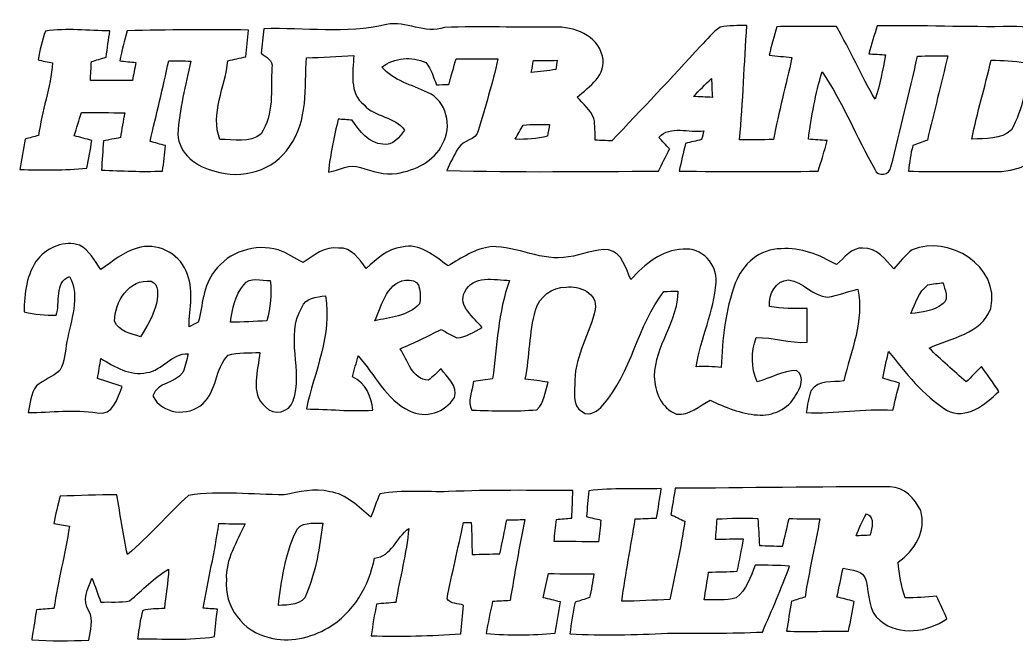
# Model space of a CAD drawing. Header units: centimetres. Extents: x -7.5 to 7.5, y -13.4 to 13.3.
# Drawn here: x -7.47 to 1.52, y 7.68 to 13.3 of the extents above; entities that cross this region are included whole.
import ezdxf

# ---------------------------------------------------------------- set-up
doc = ezdxf.new("R2010")
doc.units = ezdxf.units.CM
doc.header["$MEASUREMENT"] = 0
doc.layers.add('Camada 1', color=7, linetype='Continuous')

msp = doc.modelspace()

# ---------------------------------------------------------------- linework, layer by layer
at = {"layer": 'Camada 1', "color": 156}
for points, knots in [([(-5.26696, 13.22458), (-4.89866, 13.23657), (-4.52366, 13.17625), (-4.1596, 13.26197), (-4.1596, 13.26197), (-3.9811, 13.30395), (-3.81175, 13.16919), (-3.63502, 13.23586), (-3.63502, 13.23586), (-3.30517, 13.24786), (-2.9739, 13.23516), (-2.64337, 13.23939), (-2.64337, 13.23939), (-2.46627, 13.24468), (-2.25602, 13.16707), (-2.20909, 12.97693), (-2.20909, 12.97693), (-2.16641, 12.80936), (-2.32833, 12.7007), (-2.4384, 12.60756), (-2.4384, 12.60756), (-2.38407, 12.54653), (-2.31563, 12.49326), (-2.28564, 12.41424), (-2.28564, 12.41424), (-2.27507, 12.34969), (-2.27717, 12.28407), (-2.27471, 12.2188), (-2.27471, 12.2188), (-2.22462, 12.21705), (-2.17452, 12.21528), (-2.12407, 12.21316), (-2.12407, 12.21316), (-1.8549, 12.49715), (-1.58503, 12.78043), (-1.32221, 13.07006), (-1.32221, 13.07006), (-1.26576, 13.12862), (-1.21284, 13.19283), (-1.14547, 13.23975), (-1.14547, 13.23975), (-1.06644, 13.25386), (-0.98531, 13.25174), (-0.90487, 13.25456), (-0.90487, 13.25456), (-0.93062, 12.91096), (-0.9398, 12.56594), (-0.9726, 12.22269), (-0.9726, 12.22269), (-0.87066, 12.22233), (-0.7687, 12.22269), (-0.66674, 12.22445), (-0.66674, 12.22445), (-0.61877, 12.47316), (-0.55174, 12.71763), (-0.49917, 12.96528), (-0.49917, 12.96528), (-0.56797, 12.97199), (-0.63641, 12.97833), (-0.7045, 12.9868), (-0.7045, 12.9868), (-0.68438, 13.07253), (-0.65933, 13.1572), (-0.63641, 13.24256), (-0.63641, 13.24256), (-0.45685, 13.24645), (-0.27693, 13.24433), (-0.09735, 13.24433), (-0.09735, 13.24433), (0.02821, 13.03019), (0.12452, 12.80054), (0.25223, 12.58782), (0.25223, 12.58782), (0.29491, 12.71834), (0.32066, 12.85346), (0.34571, 12.98821), (0.34571, 12.98821), (0.30797, 12.99104), (0.23247, 12.99632), (0.19473, 12.9988), (0.19473, 12.9988), (0.21907, 13.08347), (0.24448, 13.16743), (0.27057, 13.25138), (0.27057, 13.25138), (0.67486, 13.25633), (1.07879, 13.23692), (1.48342, 13.24504), (1.48342, 13.24504), (1.73496, 13.26161), (1.99354, 13.09369), (2.04681, 12.84111), (2.04681, 12.84111), (2.13783, 12.4086), (1.76742, 11.90377), (1.30739, 11.93553), (1.30739, 11.93553), (1.0555, 11.93799), (0.80362, 11.93306), (0.55174, 11.94011), (0.55174, 11.94011), (0.56339, 12.01701), (0.56973, 12.09533), (0.59302, 12.16977), (0.59302, 12.16977), (0.63534, 12.18917), (0.6798, 12.20328), (0.7239, 12.21916), (0.7239, 12.21916), (0.78281, 12.47352), (0.84983, 12.72575), (0.90735, 12.98045), (0.90735, 12.98045), (0.81633, 12.98116), (0.72565, 12.9801), (0.635, 12.97622), (0.635, 12.97622), (0.55703, 12.64319), (0.48048, 12.30947), (0.39475, 11.97821), (0.39475, 11.97821), (0.38805, 11.90625), (0.27023, 11.8812), (0.2494, 11.95704), (0.2494, 11.95704), (0.08149, 12.24492), (-0.03668, 12.56205), (-0.22718, 12.83616), (-0.22718, 12.83616), (-0.28609, 12.63755), (-0.32315, 12.43223), (-0.35031, 12.22691), (-0.35031, 12.22691), (-0.2942, 12.22339), (-0.23812, 12.21951), (-0.18167, 12.21528), (-0.18167, 12.21528), (-0.20496, 12.12179), (-0.23283, 12.03007), (-0.26353, 11.93905), (-0.26353, 11.93905), (-0.68121, 11.93518), (-1.09889, 11.93411), (-1.51623, 11.94011), (-1.51623, 11.94011), (-1.4993, 12.02407), (-1.47884, 12.10733), (-1.45873, 12.19059), (-1.45873, 12.19059), (-1.41111, 12.20187), (-1.36277, 12.21316), (-1.31444, 12.2241), (-1.31444, 12.2241), (-1.30951, 12.24386), (-1.29928, 12.28372), (-1.29433, 12.30347), (-1.29433, 12.30347), (-1.42628, 12.28336), (-1.59878, 12.3578), (-1.69898, 12.24455), (-1.69898, 12.24455), (-1.66899, 12.20858), (-1.63583, 12.17471), (-1.60408, 12.14013), (-1.60408, 12.14013), (-1.63795, 12.07346), (-1.6704, 12.00573), (-1.70285, 11.93834), (-1.70285, 11.93834), (-2.33927, 11.9394), (-2.97673, 11.92636), (-3.6128, 11.94611), (-3.6128, 11.94611), (-3.58104, 12.01666), (-3.54894, 12.08757), (-3.50697, 12.15319), (-3.50697, 12.15319), (-3.46569, 12.22127), (-3.35173, 12.21705), (-3.33233, 12.30277), (-3.33233, 12.30277), (-3.26636, 12.51726), (-3.2025, 12.7328), (-3.15241, 12.95152), (-3.15241, 12.95152), (-3.27837, 12.95435), (-3.40465, 12.954), (-3.5306, 12.954), (-3.5306, 12.954), (-3.55177, 12.87603), (-3.57433, 12.79877), (-3.59587, 12.72117), (-3.59587, 12.72117), (-3.62374, 12.7208), (-3.67911, 12.71975), (-3.70699, 12.71905), (-3.70699, 12.71905), (-3.7345, 12.78748), (-3.75462, 12.86122), (-3.80223, 12.91907), (-3.80223, 12.91907), (-3.93171, 12.98045), (-4.08622, 12.96246), (-4.20158, 12.87921), (-4.20158, 12.87921), (-4.09434, 12.75397), (-3.92959, 12.71834), (-3.78707, 12.65025), (-3.78707, 12.65025), (-3.61631, 12.57476), (-3.56129, 12.34087), (-3.65159, 12.18494), (-3.65159, 12.18494), (-3.72779, 12.02831), (-3.90031, 11.94681), (-4.06471, 11.9193), (-4.06471, 11.9193), (-4.17724, 11.89848), (-4.28625, 11.94469), (-4.39278, 11.97292), (-4.39278, 11.97292), (-4.49155, 12.01137), (-4.58645, 11.9454), (-4.68312, 11.932), (-4.68312, 11.932), (-4.66689, 12.09322), (-4.62808, 12.25091), (-4.59527, 12.40966), (-4.59527, 12.40966), (-4.55259, 12.40613), (-4.5099, 12.40261), (-4.46722, 12.39908), (-4.46722, 12.39908), (-4.4016, 12.30065), (-4.31906, 12.19094), (-4.19064, 12.18212), (-4.19064, 12.18212), (-4.10104, 12.16659), (-4.04106, 12.24597), (-3.99625, 12.31053), (-3.99625, 12.31053), (-4.07882, 12.43471), (-4.26332, 12.42271), (-4.35997, 12.53666), (-4.35997, 12.53666), (-4.49791, 12.64425), (-4.45981, 12.83158), (-4.45416, 12.98292), (-4.45416, 12.98292), (-4.59634, 12.97552), (-4.7385, 12.96493), (-4.88102, 12.96352), (-4.88102, 12.96352), (-4.89866, 12.694), (-4.86268, 12.39379), (-5.03414, 12.16307), (-5.03414, 12.16307), (-5.17207, 11.94293), (-5.467, 11.85932), (-5.70793, 11.94011), (-5.70793, 11.94011), (-5.86916, 11.97786), (-6.03566, 12.09322), (-6.04061, 12.27454), (-6.04061, 12.27454), (-6.03144, 12.49785), (-5.9683, 12.71516), (-5.92349, 12.93318), (-5.92349, 12.93318), (-5.99015, 12.93388), (-6.05683, 12.93459), (-6.12352, 12.93494), (-6.12352, 12.93494), (-6.17714, 12.69223), (-6.23464, 12.45022), (-6.2925, 12.20823), (-6.2925, 12.20823), (-6.24628, 12.19552), (-6.20041, 12.18282), (-6.15421, 12.16977), (-6.15421, 12.16977), (-6.1602, 12.09322), (-6.16832, 12.01666), (-6.18101, 11.94082), (-6.18101, 11.94082), (-6.36447, 11.932), (-6.54755, 11.94364), (-6.73064, 11.94822), (-6.73064, 11.94822), (-6.72535, 12.03642), (-6.719, 12.12497), (-6.713, 12.21351), (-6.713, 12.21351), (-6.66184, 12.22304), (-6.6107, 12.23221), (-6.5599, 12.24244), (-6.5599, 12.24244), (-6.5479, 12.31758), (-6.5352, 12.39237), (-6.52144, 12.46681), (-6.52144, 12.46681), (-6.65198, 12.46786), (-6.78215, 12.46751), (-6.91232, 12.46751), (-6.91232, 12.46751), (-6.93349, 12.39801), (-6.95466, 12.32852), (-6.97583, 12.25867), (-6.97583, 12.25867), (-6.92326, 12.24455), (-6.87069, 12.2308), (-6.81777, 12.21705), (-6.81777, 12.21705), (-6.83119, 12.13343), (-6.84705, 12.05018), (-6.86328, 11.96692), (-6.86328, 11.96692), (-7.06366, 11.94364), (-7.26581, 11.95422), (-7.4669, 11.95317), (-7.4669, 11.95317), (-7.45313, 12.04559), (-7.43444, 12.13696), (-7.4189, 12.22903), (-7.4189, 12.22903), (-7.37904, 12.23997), (-7.33882, 12.25091), (-7.29826, 12.2615), (-7.29826, 12.2615), (-7.27075, 12.48233), (-7.1875, 12.69365), (-7.17303, 12.9159), (-7.17303, 12.9159), (-7.20548, 12.9226), (-7.27004, 12.936), (-7.3025, 12.9427), (-7.3025, 12.9427), (-7.28732, 13.0309), (-7.26863, 13.11909), (-7.23652, 13.2027), (-7.23652, 13.2027), (-7.04497, 13.23374), (-6.84883, 13.20341), (-6.65551, 13.20694), (-6.65551, 13.20694), (-6.66574, 13.12721), (-6.67807, 13.04748), (-6.68937, 12.96775), (-6.68937, 12.96775), (-6.73347, 12.95435), (-6.77757, 12.94129), (-6.8213, 12.92789), (-6.8213, 12.92789), (-6.82483, 12.87073), (-6.828, 12.81359), (-6.83119, 12.75644), (-6.83119, 12.75644), (-6.70453, 12.75644), (-6.57789, 12.75644), (-6.45125, 12.75785), (-6.45125, 12.75785), (-6.44102, 12.81217), (-6.43078, 12.86651), (-6.42055, 12.92083), (-6.42055, 12.92083), (-6.46923, 12.92506), (-6.51791, 12.9293), (-6.56624, 12.93388), (-6.56624, 12.93388), (-6.5479, 13.02596), (-6.52392, 13.11663), (-6.49781, 13.20658), (-6.49781, 13.20658), (-6.13339, 13.21364), (-5.76862, 13.21999), (-5.40419, 13.21223), (-5.40419, 13.21223), (-5.41126, 13.1318), (-5.41901, 13.05136), (-5.42642, 12.97092), (-5.42642, 12.97092), (-5.48075, 12.95929), (-5.53507, 12.94765), (-5.5894, 12.93636), (-5.5894, 12.93636), (-5.6141, 12.70035), (-5.75132, 12.45904), (-5.66173, 12.2241), (-5.66173, 12.2241), (-5.53931, 12.23151), (-5.38938, 12.18388), (-5.29061, 12.27772), (-5.29061, 12.27772), (-5.17243, 12.45093), (-5.201, 12.67389), (-5.19324, 12.8725), (-5.19324, 12.8725), (-5.17701, 12.94059), (-5.24862, 12.96599), (-5.28884, 13.00373), (-5.28884, 13.00373), (-5.28179, 13.07747), (-5.27437, 13.15084), (-5.26696, 13.22458)], [0, 0, 0, 0, 0.0098039, 0.0098039, 0.0098039, 0.0098039, 0.0196078, 0.0196078, 0.0196078, 0.0196078, 0.0294118, 0.0294118, 0.0294118, 0.0294118, 0.0392157, 0.0392157, 0.0392157, 0.0392157, 0.0490196, 0.0490196, 0.0490196, 0.0490196, 0.0588235, 0.0588235, 0.0588235, 0.0588235, 0.0686275, 0.0686275, 0.0686275, 0.0686275, 0.0784314, 0.0784314, 0.0784314, 0.0784314, 0.0882353, 0.0882353, 0.0882353, 0.0882353, 0.0980392, 0.0980392, 0.0980392, 0.0980392, 0.1078431, 0.1078431, 0.1078431, 0.1078431, 0.1176471, 0.1176471, 0.1176471, 0.1176471, 0.127451, 0.127451, 0.127451, 0.127451, 0.1372549, 0.1372549, 0.1372549, 0.1372549, 0.1470588, 0.1470588, 0.1470588, 0.1470588, 0.1568627, 0.1568627, 0.1568627, 0.1568627, 0.1666667, 0.1666667, 0.1666667, 0.1666667, 0.1764706, 0.1764706, 0.1764706, 0.1764706, 0.1862745, 0.1862745, 0.1862745, 0.1862745, 0.1960784, 0.1960784, 0.1960784, 0.1960784, 0.2058824, 0.2058824, 0.2058824, 0.2058824, 0.2156863, 0.2156863, 0.2156863, 0.2156863, 0.2254902, 0.2254902, 0.2254902, 0.2254902, 0.2352941, 0.2352941, 0.2352941, 0.2352941, 0.245098, 0.245098, 0.245098, 0.245098, 0.254902, 0.254902, 0.254902, 0.254902, 0.2647059, 0.2647059, 0.2647059, 0.2647059, 0.2745098, 0.2745098, 0.2745098, 0.2745098, 0.2843137, 0.2843137, 0.2843137, 0.2843137, 0.2941176, 0.2941176, 0.2941176, 0.2941176, 0.3039216, 0.3039216, 0.3039216, 0.3039216, 0.3137255, 0.3137255, 0.3137255, 0.3137255, 0.3235294, 0.3235294, 0.3235294, 0.3235294, 0.3333333, 0.3333333, 0.3333333, 0.3333333, 0.3431373, 0.3431373, 0.3431373, 0.3431373, 0.3529412, 0.3529412, 0.3529412, 0.3529412, 0.3627451, 0.3627451, 0.3627451, 0.3627451, 0.372549, 0.372549, 0.372549, 0.372549, 0.3823529, 0.3823529, 0.3823529, 0.3823529, 0.3921569, 0.3921569, 0.3921569, 0.3921569, 0.4019608, 0.4019608, 0.4019608, 0.4019608, 0.4117647, 0.4117647, 0.4117647, 0.4117647, 0.4215686, 0.4215686, 0.4215686, 0.4215686, 0.4313725, 0.4313725, 0.4313725, 0.4313725, 0.4411765, 0.4411765, 0.4411765, 0.4411765, 0.4509804, 0.4509804, 0.4509804, 0.4509804, 0.4607843, 0.4607843, 0.4607843, 0.4607843, 0.4705882, 0.4705882, 0.4705882, 0.4705882, 0.4803922, 0.4803922, 0.4803922, 0.4803922, 0.4901961, 0.4901961, 0.4901961, 0.4901961, 0.5, 0.5, 0.5, 0.5, 0.5098039, 0.5098039, 0.5098039, 0.5098039, 0.5196078, 0.5196078, 0.5196078, 0.5196078, 0.5294118, 0.5294118, 0.5294118, 0.5294118, 0.5392157, 0.5392157, 0.5392157, 0.5392157, 0.5490196, 0.5490196, 0.5490196, 0.5490196, 0.5588235, 0.5588235, 0.5588235, 0.5588235, 0.5686275, 0.5686275, 0.5686275, 0.5686275, 0.5784314, 0.5784314, 0.5784314, 0.5784314, 0.5882353, 0.5882353, 0.5882353, 0.5882353, 0.5980392, 0.5980392, 0.5980392, 0.5980392, 0.6078431, 0.6078431, 0.6078431, 0.6078431, 0.6176471, 0.6176471, 0.6176471, 0.6176471, 0.627451, 0.627451, 0.627451, 0.627451, 0.6372549, 0.6372549, 0.6372549, 0.6372549, 0.6470588, 0.6470588, 0.6470588, 0.6470588, 0.6568627, 0.6568627, 0.6568627, 0.6568627, 0.6666667, 0.6666667, 0.6666667, 0.6666667, 0.6764706, 0.6764706, 0.6764706, 0.6764706, 0.6862745, 0.6862745, 0.6862745, 0.6862745, 0.6960784, 0.6960784, 0.6960784, 0.6960784, 0.7058824, 0.7058824, 0.7058824, 0.7058824, 0.7156863, 0.7156863, 0.7156863, 0.7156863, 0.7254902, 0.7254902, 0.7254902, 0.7254902, 0.7352941, 0.7352941, 0.7352941, 0.7352941, 0.745098, 0.745098, 0.745098, 0.745098, 0.754902, 0.754902, 0.754902, 0.754902, 0.7647059, 0.7647059, 0.7647059, 0.7647059, 0.7745098, 0.7745098, 0.7745098, 0.7745098, 0.7843137, 0.7843137, 0.7843137, 0.7843137, 0.7941176, 0.7941176, 0.7941176, 0.7941176, 0.8039216, 0.8039216, 0.8039216, 0.8039216, 0.8137255, 0.8137255, 0.8137255, 0.8137255, 0.8235294, 0.8235294, 0.8235294, 0.8235294, 0.8333333, 0.8333333, 0.8333333, 0.8333333, 0.8431373, 0.8431373, 0.8431373, 0.8431373, 0.8529412, 0.8529412, 0.8529412, 0.8529412, 0.8627451, 0.8627451, 0.8627451, 0.8627451, 0.872549, 0.872549, 0.872549, 0.872549, 0.8823529, 0.8823529, 0.8823529, 0.8823529, 0.8921569, 0.8921569, 0.8921569, 0.8921569, 0.9019608, 0.9019608, 0.9019608, 0.9019608, 0.9117647, 0.9117647, 0.9117647, 0.9117647, 0.9215686, 0.9215686, 0.9215686, 0.9215686, 0.9313725, 0.9313725, 0.9313725, 0.9313725, 0.9411765, 0.9411765, 0.9411765, 0.9411765, 0.9509804, 0.9509804, 0.9509804, 0.9509804, 0.9607843, 0.9607843, 0.9607843, 0.9607843, 0.9705882, 0.9705882, 0.9705882, 0.9705882, 0.9803922, 0.9803922, 0.9803922, 0.9803922, 1, 1, 1, 1]), ([(-2.83174, 12.93741), (-2.83174, 12.93741), (-2.83174, 12.93741), (-2.83174, 12.93741), (-2.83174, 12.93741), (-2.83669, 12.91096), (-2.84692, 12.85733), (-2.85184, 12.83088), (-2.85184, 12.83088), (-2.77777, 12.83757), (-2.70333, 12.84604), (-2.62924, 12.85592), (-2.62924, 12.85592), (-2.62607, 12.87674), (-2.62008, 12.91872), (-2.61691, 12.93953), (-2.61691, 12.93953), (-2.68887, 12.93918), (-2.76014, 12.93847), (-2.83174, 12.93741)], [0, 0, 0, 0, 0.1666667, 0.1666667, 0.1666667, 0.1666667, 0.3333333, 0.3333333, 0.3333333, 0.3333333, 0.5, 0.5, 0.5, 0.5, 0.6666667, 0.6666667, 0.6666667, 0.6666667, 1, 1, 1, 1]), ([(1.29786, 12.94095), (1.29786, 12.94095), (1.29786, 12.94095), (1.29786, 12.94095), (1.29786, 12.94095), (1.24495, 12.70212), (1.17086, 12.46893), (1.12606, 12.22833), (1.12606, 12.22833), (1.246, 12.23644), (1.38747, 12.22304), (1.48166, 12.31229), (1.48166, 12.31229), (1.58221, 12.49467), (1.63089, 12.70881), (1.60972, 12.91695), (1.60972, 12.91695), (1.50636, 12.93354), (1.40194, 12.94024), (1.29786, 12.94095)], [0, 0, 0, 0, 0.1666667, 0.1666667, 0.1666667, 0.1666667, 0.3333333, 0.3333333, 0.3333333, 0.3333333, 0.5, 0.5, 0.5, 0.5, 0.6666667, 0.6666667, 0.6666667, 0.6666667, 1, 1, 1, 1]), ([(-1.38747, 12.61356), (-1.38747, 12.61356), (-1.38747, 12.61356), (-1.38747, 12.61356), (-1.38747, 12.61356), (-1.33103, 12.61004), (-1.27423, 12.60722), (-1.21742, 12.60475), (-1.21742, 12.60475), (-1.22025, 12.66189), (-1.22273, 12.71869), (-1.22555, 12.77549), (-1.22555, 12.77549), (-1.28023, 12.72222), (-1.33456, 12.66859), (-1.38747, 12.61356)], [0, 0, 0, 0, 0.2, 0.2, 0.2, 0.2, 0.4, 0.4, 0.4, 0.4, 0.6, 0.6, 0.6, 0.6, 1, 1, 1, 1]), ([(-2.99649, 12.22728), (-2.99649, 12.22728), (-2.99649, 12.22728), (-2.99649, 12.22728), (-2.99649, 12.22728), (-2.89877, 12.2248), (-2.80034, 12.23009), (-2.7051, 12.25444), (-2.7051, 12.25444), (-2.7005, 12.2809), (-2.69098, 12.33382), (-2.68639, 12.35991), (-2.68639, 12.35991), (-2.76577, 12.35991), (-2.84514, 12.36309), (-2.92417, 12.35604), (-2.92417, 12.35604), (-2.95063, 12.31441), (-2.97461, 12.27137), (-2.99649, 12.22728)], [0, 0, 0, 0, 0.1666667, 0.1666667, 0.1666667, 0.1666667, 0.3333333, 0.3333333, 0.3333333, 0.3333333, 0.5, 0.5, 0.5, 0.5, 0.6666667, 0.6666667, 0.6666667, 0.6666667, 1, 1, 1, 1]), ([(-7.30355, 11.14918), (-7.21535, 11.2529), (-7.06437, 11.31605), (-6.93032, 11.2723), (-6.93032, 11.2723), (-6.84176, 11.22503), (-6.79202, 11.13296), (-6.73629, 11.05393), (-6.73629, 11.05393), (-6.62939, 11.12167), (-6.53274, 11.21233), (-6.4082, 11.24585), (-6.4082, 11.24585), (-6.23746, 11.30053), (-6.03391, 11.20493), (-5.96759, 11.03806), (-5.96759, 11.03806), (-5.88997, 10.88072), (-5.93831, 10.70186), (-5.94077, 10.53535), (-5.94077, 10.53535), (-5.91996, 10.54558), (-5.87798, 10.56604), (-5.85681, 10.57663), (-5.85681, 10.57663), (-5.8173, 10.73185), (-5.81518, 10.90647), (-5.71005, 11.03736), (-5.71005, 11.03736), (-5.58305, 11.21375), (-5.34175, 11.28994), (-5.13503, 11.22962), (-5.13503, 11.22962), (-5.05636, 11.19963), (-4.98544, 11.15412), (-4.91172, 11.11426), (-4.91172, 11.11426), (-4.81576, 11.17847), (-4.71487, 11.26384), (-4.59034, 11.2462), (-4.59034, 11.2462), (-4.4718, 11.25325), (-4.40407, 11.14565), (-4.34269, 11.0624), (-4.34269, 11.0624), (-4.24814, 11.1453), (-4.15183, 11.2409), (-4.0199, 11.25502), (-4.0199, 11.25502), (-3.85726, 11.29488), (-3.72426, 11.17211), (-3.60257, 11.08498), (-3.60257, 11.08498), (-3.48014, 11.15765), (-3.35633, 11.24161), (-3.21132, 11.25889), (-3.21132, 11.25889), (-2.97497, 11.26243), (-2.75449, 11.12202), (-2.516, 11.16682), (-2.516, 11.16682), (-2.3943, 11.18093), (-2.27787, 11.2402), (-2.1537, 11.23102), (-2.1537, 11.23102), (-2.02917, 11.2014), (-1.99955, 11.0624), (-1.95333, 10.96221), (-1.95333, 10.96221), (-1.82703, 11.09662), (-1.67569, 11.23068), (-1.48025, 11.23561), (-1.48025, 11.23561), (-1.31621, 11.25466), (-1.16733, 11.09909), (-1.18356, 10.93716), (-1.18356, 10.93716), (-1.20227, 10.67505), (-1.32079, 10.4334), (-1.36418, 10.17551), (-1.36418, 10.17551), (-1.28834, 10.17869), (-1.21214, 10.17799), (-1.13629, 10.16846), (-1.13629, 10.16846), (-1.12994, 10.42564), (-1.09996, 10.68563), (-1.0107, 10.92835), (-1.0107, 10.92835), (-0.94826, 11.09944), (-0.78563, 11.24161), (-0.59725, 11.2402), (-0.59725, 11.2402), (-0.41875, 11.25502), (-0.25082, 11.18234), (-0.09806, 11.09802), (-0.09806, 11.09802), (-0.02399, 11.15341), (0.03703, 11.25431), (0.14145, 11.24514), (0.14145, 11.24514), (0.26704, 11.2529), (0.345, 11.14036), (0.4198, 11.05817), (0.4198, 11.05817), (0.47271, 11.11778), (0.52175, 11.18234), (0.58702, 11.22962), (0.58702, 11.22962), (0.91334, 11.36826), (1.38465, 11.08251), (1.29504, 10.70151), (1.29504, 10.70151), (1.21214, 10.46938), (0.93415, 10.43727), (0.73907, 10.34344), (0.73907, 10.34344), (0.84596, 10.23654), (0.96026, 10.13777), (1.07385, 10.03829), (1.07385, 10.03829), (1.11972, 10.0845), (1.16487, 10.13142), (1.21072, 10.17763), (1.21072, 10.17763), (1.26541, 10.10461), (1.31797, 10.02947), (1.36806, 9.95257), (1.36806, 9.95257), (1.24707, 9.83544), (1.07385, 9.6908), (0.89712, 9.78358), (0.89712, 9.78358), (0.68509, 9.91693), (0.5274, 10.11907), (0.37324, 10.31275), (0.37324, 10.31275), (0.35348, 10.23267), (0.33725, 10.15188), (0.32173, 10.07074), (0.32173, 10.07074), (0.37182, 10.05628), (0.42192, 10.04216), (0.47271, 10.0277), (0.47271, 10.0277), (0.45084, 9.94656), (0.4318, 9.86472), (0.41168, 9.78288), (0.41168, 9.78288), (0.15027, 9.80193), (-0.109, 9.74725), (-0.37007, 9.76241), (-0.37007, 9.76241), (-0.35736, 9.82873), (-0.35102, 9.89753), (-0.32456, 9.95997), (-0.32456, 9.95997), (-0.26246, 10.06122), (-0.13124, 10.03229), (-0.03174, 10.04746), (-0.03174, 10.04746), (0.03527, 10.31769), (0.15487, 10.59144), (0.0956, 10.87543), (0.0956, 10.87543), (0.00316, 10.85638), (-0.08361, 10.8158), (-0.17709, 10.80381), (-0.17709, 10.80381), (-0.30973, 10.81405), (-0.3997, 10.93998), (-0.52882, 10.96044), (-0.52882, 10.96044), (-0.64769, 10.94986), (-0.71296, 10.83027), (-0.70026, 10.7195), (-0.70026, 10.7195), (-0.58878, 10.70045), (-0.47519, 10.69763), (-0.3623, 10.70045), (-0.3623, 10.70045), (-0.36194, 10.59885), (-0.36089, 10.49725), (-0.3623, 10.39565), (-0.3623, 10.39565), (-0.51788, 10.38789), (-0.6671, 10.44116), (-0.82232, 10.43869), (-0.82232, 10.43869), (-0.86888, 10.30781), (-0.86747, 10.1674), (-0.81421, 10.039), (-0.81421, 10.039), (-0.69427, 10.07004), (-0.58313, 10.13882), (-0.45685, 10.142), (-0.45685, 10.142), (-0.3757, 10.08097), (-0.42262, 9.98396), (-0.46567, 9.91622), (-0.46567, 9.91622), (-0.52987, 9.79311), (-0.67556, 9.72784), (-0.81068, 9.74019), (-0.81068, 9.74019), (-0.96166, 9.75006), (-1.10277, 9.81039), (-1.23825, 9.8739), (-1.23825, 9.8739), (-1.33349, 9.82274), (-1.42487, 9.73172), (-1.54094, 9.74795), (-1.54094, 9.74795), (-1.67815, 9.79734), (-1.73813, 9.95432), (-1.74166, 10.08979), (-1.74166, 10.08979), (-1.73918, 10.36355), (-1.5261, 10.58298), (-1.53034, 10.85814), (-1.53034, 10.85814), (-1.56138, 10.85708), (-1.62312, 10.85532), (-1.65417, 10.85426), (-1.65417, 10.85426), (-1.89864, 10.54487), (-1.94168, 10.12331), (-2.20698, 9.82733), (-2.20698, 9.82733), (-2.25071, 9.77793), (-2.32375, 9.72114), (-2.38901, 9.767), (-2.38901, 9.767), (-2.49025, 9.82591), (-2.45568, 9.9575), (-2.45886, 10.05381), (-2.45886, 10.05381), (-2.45497, 10.28135), (-2.32021, 10.47537), (-2.27436, 10.69199), (-2.27436, 10.69199), (-2.2493, 10.83627), (-2.41757, 10.91106), (-2.53787, 10.89307), (-2.53787, 10.89307), (-2.66312, 10.89413), (-2.77988, 10.80523), (-2.81374, 10.68563), (-2.81374, 10.68563), (-2.8709, 10.48278), (-2.86385, 10.269), (-2.90617, 10.06333), (-2.90617, 10.06333), (-2.83739, 10.05451), (-2.76825, 10.0457), (-2.69909, 10.03652), (-2.69909, 10.03652), (-2.72732, 9.95257), (-2.7319, 9.85026), (-2.80105, 9.78746), (-2.80105, 9.78746), (-2.99544, 9.77053), (-3.19193, 9.77829), (-3.38666, 9.78429), (-3.38666, 9.78429), (-3.4357, 9.85801), (-3.37819, 9.95821), (-3.37431, 10.04111), (-3.37431, 10.04111), (-3.31681, 10.04922), (-3.25931, 10.05733), (-3.20145, 10.0651), (-3.20145, 10.0651), (-3.15948, 10.36249), (-3.15382, 10.66834), (-3.04729, 10.95339), (-3.04729, 10.95339), (-3.18347, 10.96115), (-3.37819, 11.00313), (-3.45263, 10.85144), (-3.45263, 10.85144), (-3.5172, 10.72056), (-3.36656, 10.61966), (-3.29494, 10.52935), (-3.29494, 10.52935), (-3.36797, 10.49443), (-3.43853, 10.43904), (-3.52212, 10.43727), (-3.52212, 10.43727), (-3.57292, 10.45632), (-3.61809, 10.48631), (-3.66535, 10.51242), (-3.66535, 10.51242), (-3.786, 10.44927), (-3.90913, 10.39036), (-4.03506, 10.3378), (-4.03506, 10.3378), (-3.96804, 10.23408), (-3.92747, 10.0598), (-3.78071, 10.05416), (-3.78071, 10.05416), (-3.73944, 10.0845), (-3.70382, 10.12189), (-3.66572, 10.15682), (-3.66572, 10.15682), (-3.61209, 10.07956), (-3.50943, 10.0023), (-3.54471, 9.89682), (-3.54471, 9.89682), (-3.62725, 9.76488), (-3.80894, 9.70386), (-3.95005, 9.77723), (-3.95005, 9.77723), (-4.16207, 9.87954), (-4.26366, 10.10425), (-4.41359, 10.27288), (-4.41359, 10.27288), (-4.43159, 10.21079), (-4.44853, 10.148), (-4.46439, 10.0852), (-4.46439, 10.0852), (-4.34552, 10.027), (-4.29401, 9.91058), (-4.28308, 9.78393), (-4.28308, 9.78393), (-4.48239, 9.76947), (-4.68171, 9.79346), (-4.88138, 9.79416), (-4.88138, 9.79416), (-4.81083, 10.13142), (-4.64609, 10.46198), (-4.71028, 10.81511), (-4.71028, 10.81511), (-4.79, 10.80558), (-4.8895, 10.79887), (-4.92159, 10.71068), (-4.92159, 10.71068), (-5.07894, 10.44963), (-4.90326, 10.13918), (-5.00133, 9.86648), (-5.00133, 9.86648), (-5.03273, 9.76312), (-5.17735, 9.72961), (-5.24898, 9.81286), (-5.24898, 9.81286), (-5.39855, 9.93633), (-5.31176, 10.14236), (-5.30294, 10.30358), (-5.30294, 10.30358), (-5.39784, 10.2997), (-5.49556, 10.30639), (-5.58765, 10.27852), (-5.58765, 10.27852), (-5.709, 10.15894), (-5.68713, 9.95574), (-5.8173, 9.84179), (-5.8173, 9.84179), (-5.94924, 9.72255), (-6.18596, 9.74478), (-6.26709, 9.9127), (-6.26709, 9.9127), (-6.22757, 10.03935), (-6.06319, 10.02136), (-5.99792, 10.12401), (-5.99792, 10.12401), (-5.97076, 10.17658), (-5.9637, 10.23654), (-5.94854, 10.29299), (-5.94854, 10.29299), (-6.09917, 10.29793), (-6.17889, 10.142), (-6.32107, 10.12224), (-6.32107, 10.12224), (-6.47312, 10.08909), (-6.61212, 10.17481), (-6.73629, 10.2496), (-6.73629, 10.2496), (-6.74616, 10.18962), (-6.7564, 10.1293), (-6.76627, 10.06897), (-6.76627, 10.06897), (-6.69183, 10.04605), (-6.61775, 10.02205), (-6.54402, 9.99596), (-6.54402, 9.99596), (-6.58566, 9.89612), (-6.62586, 9.72784), (-6.76909, 9.75924), (-6.76909, 9.75924), (-6.97652, 9.79346), (-7.18397, 9.76171), (-7.3921, 9.76241), (-7.3921, 9.76241), (-7.37234, 9.84285), (-7.36988, 9.93316), (-7.31872, 10.0016), (-7.31872, 10.0016), (-7.25382, 10.05593), (-7.17161, 10.0852), (-7.10776, 10.14095), (-7.10776, 10.14095), (-7.05626, 10.21715), (-7.06261, 10.31521), (-7.04215, 10.40165), (-7.04215, 10.40165), (-7.01216, 10.59497), (-6.91656, 10.80205), (-7.01957, 10.99008), (-7.01957, 10.99008), (-7.15715, 10.93681), (-7.10106, 10.75302), (-7.13951, 10.63941), (-7.13951, 10.63941), (-7.23688, 10.63766), (-7.3339, 10.64648), (-7.42843, 10.67082), (-7.42843, 10.67082), (-7.42772, 10.83627), (-7.40833, 11.01372), (-7.30355, 11.14918)], [0, 0, 0, 0, 0.009434, 0.009434, 0.009434, 0.009434, 0.0188679, 0.0188679, 0.0188679, 0.0188679, 0.0283019, 0.0283019, 0.0283019, 0.0283019, 0.0377358, 0.0377358, 0.0377358, 0.0377358, 0.0471698, 0.0471698, 0.0471698, 0.0471698, 0.0566038, 0.0566038, 0.0566038, 0.0566038, 0.0660377, 0.0660377, 0.0660377, 0.0660377, 0.0754717, 0.0754717, 0.0754717, 0.0754717, 0.0849057, 0.0849057, 0.0849057, 0.0849057, 0.0943396, 0.0943396, 0.0943396, 0.0943396, 0.1037736, 0.1037736, 0.1037736, 0.1037736, 0.1132075, 0.1132075, 0.1132075, 0.1132075, 0.1226415, 0.1226415, 0.1226415, 0.1226415, 0.1320755, 0.1320755, 0.1320755, 0.1320755, 0.1415094, 0.1415094, 0.1415094, 0.1415094, 0.1509434, 0.1509434, 0.1509434, 0.1509434, 0.1603774, 0.1603774, 0.1603774, 0.1603774, 0.1698113, 0.1698113, 0.1698113, 0.1698113, 0.1792453, 0.1792453, 0.1792453, 0.1792453, 0.1886792, 0.1886792, 0.1886792, 0.1886792, 0.1981132, 0.1981132, 0.1981132, 0.1981132, 0.2075472, 0.2075472, 0.2075472, 0.2075472, 0.2169811, 0.2169811, 0.2169811, 0.2169811, 0.2264151, 0.2264151, 0.2264151, 0.2264151, 0.2358491, 0.2358491, 0.2358491, 0.2358491, 0.245283, 0.245283, 0.245283, 0.245283, 0.254717, 0.254717, 0.254717, 0.254717, 0.2641509, 0.2641509, 0.2641509, 0.2641509, 0.2735849, 0.2735849, 0.2735849, 0.2735849, 0.2830189, 0.2830189, 0.2830189, 0.2830189, 0.2924528, 0.2924528, 0.2924528, 0.2924528, 0.3018868, 0.3018868, 0.3018868, 0.3018868, 0.3113208, 0.3113208, 0.3113208, 0.3113208, 0.3207547, 0.3207547, 0.3207547, 0.3207547, 0.3301887, 0.3301887, 0.3301887, 0.3301887, 0.3396226, 0.3396226, 0.3396226, 0.3396226, 0.3490566, 0.3490566, 0.3490566, 0.3490566, 0.3584906, 0.3584906, 0.3584906, 0.3584906, 0.3679245, 0.3679245, 0.3679245, 0.3679245, 0.3773585, 0.3773585, 0.3773585, 0.3773585, 0.3867925, 0.3867925, 0.3867925, 0.3867925, 0.3962264, 0.3962264, 0.3962264, 0.3962264, 0.4056604, 0.4056604, 0.4056604, 0.4056604, 0.4150943, 0.4150943, 0.4150943, 0.4150943, 0.4245283, 0.4245283, 0.4245283, 0.4245283, 0.4339623, 0.4339623, 0.4339623, 0.4339623, 0.4433962, 0.4433962, 0.4433962, 0.4433962, 0.4528302, 0.4528302, 0.4528302, 0.4528302, 0.4622642, 0.4622642, 0.4622642, 0.4622642, 0.4716981, 0.4716981, 0.4716981, 0.4716981, 0.4811321, 0.4811321, 0.4811321, 0.4811321, 0.490566, 0.490566, 0.490566, 0.490566, 0.5, 0.5, 0.5, 0.5, 0.509434, 0.509434, 0.509434, 0.509434, 0.5188679, 0.5188679, 0.5188679, 0.5188679, 0.5283019, 0.5283019, 0.5283019, 0.5283019, 0.5377358, 0.5377358, 0.5377358, 0.5377358, 0.5471698, 0.5471698, 0.5471698, 0.5471698, 0.5566038, 0.5566038, 0.5566038, 0.5566038, 0.5660377, 0.5660377, 0.5660377, 0.5660377, 0.5754717, 0.5754717, 0.5754717, 0.5754717, 0.5849057, 0.5849057, 0.5849057, 0.5849057, 0.5943396, 0.5943396, 0.5943396, 0.5943396, 0.6037736, 0.6037736, 0.6037736, 0.6037736, 0.6132075, 0.6132075, 0.6132075, 0.6132075, 0.6226415, 0.6226415, 0.6226415, 0.6226415, 0.6320755, 0.6320755, 0.6320755, 0.6320755, 0.6415094, 0.6415094, 0.6415094, 0.6415094, 0.6509434, 0.6509434, 0.6509434, 0.6509434, 0.6603774, 0.6603774, 0.6603774, 0.6603774, 0.6698113, 0.6698113, 0.6698113, 0.6698113, 0.6792453, 0.6792453, 0.6792453, 0.6792453, 0.6886792, 0.6886792, 0.6886792, 0.6886792, 0.6981132, 0.6981132, 0.6981132, 0.6981132, 0.7075472, 0.7075472, 0.7075472, 0.7075472, 0.7169811, 0.7169811, 0.7169811, 0.7169811, 0.7264151, 0.7264151, 0.7264151, 0.7264151, 0.7358491, 0.7358491, 0.7358491, 0.7358491, 0.745283, 0.745283, 0.745283, 0.745283, 0.754717, 0.754717, 0.754717, 0.754717, 0.7641509, 0.7641509, 0.7641509, 0.7641509, 0.7735849, 0.7735849, 0.7735849, 0.7735849, 0.7830189, 0.7830189, 0.7830189, 0.7830189, 0.7924528, 0.7924528, 0.7924528, 0.7924528, 0.8018868, 0.8018868, 0.8018868, 0.8018868, 0.8113208, 0.8113208, 0.8113208, 0.8113208, 0.8207547, 0.8207547, 0.8207547, 0.8207547, 0.8301887, 0.8301887, 0.8301887, 0.8301887, 0.8396226, 0.8396226, 0.8396226, 0.8396226, 0.8490566, 0.8490566, 0.8490566, 0.8490566, 0.8584906, 0.8584906, 0.8584906, 0.8584906, 0.8679245, 0.8679245, 0.8679245, 0.8679245, 0.8773585, 0.8773585, 0.8773585, 0.8773585, 0.8867925, 0.8867925, 0.8867925, 0.8867925, 0.8962264, 0.8962264, 0.8962264, 0.8962264, 0.9056604, 0.9056604, 0.9056604, 0.9056604, 0.9150943, 0.9150943, 0.9150943, 0.9150943, 0.9245283, 0.9245283, 0.9245283, 0.9245283, 0.9339623, 0.9339623, 0.9339623, 0.9339623, 0.9433962, 0.9433962, 0.9433962, 0.9433962, 0.9528302, 0.9528302, 0.9528302, 0.9528302, 0.9622642, 0.9622642, 0.9622642, 0.9622642, 0.9716981, 0.9716981, 0.9716981, 0.9716981, 0.9811321, 0.9811321, 0.9811321, 0.9811321, 1, 1, 1, 1]), ([(-6.61212, 10.58545), (-6.61212, 10.58545), (-6.61212, 10.58545), (-6.61212, 10.58545), (-6.61212, 10.58545), (-6.57436, 10.4909), (-6.46394, 10.47502), (-6.37928, 10.44645), (-6.37928, 10.44645), (-6.31684, 10.54311), (-6.25651, 10.64401), (-6.23252, 10.75795), (-6.23252, 10.75795), (-6.22477, 10.82462), (-6.20465, 10.91529), (-6.28368, 10.94705), (-6.28368, 10.94705), (-6.47912, 10.96997), (-6.61492, 10.75972), (-6.61212, 10.58545)], [0, 0, 0, 0, 0.1666667, 0.1666667, 0.1666667, 0.1666667, 0.3333333, 0.3333333, 0.3333333, 0.3333333, 0.5, 0.5, 0.5, 0.5, 0.6666667, 0.6666667, 0.6666667, 0.6666667, 1, 1, 1, 1]), ([(-5.44653, 10.91529), (-5.44653, 10.91529), (-5.44653, 10.91529), (-5.44653, 10.91529), (-5.44653, 10.91529), (-5.52662, 10.8211), (-5.55166, 10.69622), (-5.56612, 10.57698), (-5.56612, 10.57698), (-5.45641, 10.57875), (-5.3467, 10.58333), (-5.23699, 10.58967), (-5.23699, 10.58967), (-5.20876, 10.70856), (-5.18971, 10.83098), (-5.20841, 10.95304), (-5.20841, 10.95304), (-5.28637, 10.94986), (-5.39396, 10.99326), (-5.44653, 10.91529)], [0, 0, 0, 0, 0.1666667, 0.1666667, 0.1666667, 0.1666667, 0.3333333, 0.3333333, 0.3333333, 0.3333333, 0.5, 0.5, 0.5, 0.5, 0.6666667, 0.6666667, 0.6666667, 0.6666667, 1, 1, 1, 1]), ([(-4.26473, 10.59038), (-4.26473, 10.59038), (-4.26473, 10.59038), (-4.26473, 10.59038), (-4.26473, 10.59038), (-4.12574, 10.61861), (-3.96309, 10.63166), (-3.86009, 10.74137), (-3.86009, 10.74137), (-3.84668, 10.81969), (-3.84033, 10.95903), (-3.95216, 10.95691), (-3.95216, 10.95691), (-4.14655, 10.96573), (-4.19981, 10.72973), (-4.26473, 10.59038)], [0, 0, 0, 0, 0.2, 0.2, 0.2, 0.2, 0.4, 0.4, 0.4, 0.4, 0.6, 0.6, 0.6, 0.6, 1, 1, 1, 1]), ([(0.72743, 10.91388), (0.72743, 10.91388), (0.72743, 10.91388), (0.72743, 10.91388), (0.72743, 10.91388), (0.64593, 10.85038), (0.61419, 10.74702), (0.57431, 10.65565), (0.57431, 10.65565), (0.67486, 10.66729), (0.78422, 10.67681), (0.86501, 10.74455), (0.86501, 10.74455), (0.92638, 10.79535), (0.87417, 10.87049), (0.86713, 10.93293), (0.86713, 10.93293), (0.8202, 10.92799), (0.77294, 10.92517), (0.72743, 10.91388)], [0, 0, 0, 0, 0.1666667, 0.1666667, 0.1666667, 0.1666667, 0.3333333, 0.3333333, 0.3333333, 0.3333333, 0.5, 0.5, 0.5, 0.5, 0.6666667, 0.6666667, 0.6666667, 0.6666667, 1, 1, 1, 1]), ([(-1.55222, 9.07837), (-0.90594, 9.08226), (-0.26, 9.09355), (0.38629, 9.09108), (0.38629, 9.09108), (0.51293, 9.09249), (0.61277, 8.98383), (0.66286, 8.8773), (0.66286, 8.8773), (0.71825, 8.69632), (0.60749, 8.51393), (0.46073, 8.41269), (0.46073, 8.41269), (0.46813, 8.30333), (0.48753, 8.19467), (0.52422, 8.09059), (0.52422, 8.09059), (0.61877, 8.08919), (0.71296, 8.0973), (0.80715, 8.10648), (0.80715, 8.10648), (0.83784, 8.03768), (0.86888, 7.9689), (0.90028, 7.9001), (0.90028, 7.9001), (0.72248, 7.7844), (0.47378, 7.73959), (0.29845, 7.88492), (0.29845, 7.88492), (0.18661, 7.9703), (0.19861, 8.12058), (0.1711, 8.24335), (0.1711, 8.24335), (0.15275, 8.34036), (0.03774, 8.34072), (-0.0381, 8.358), (-0.0381, 8.358), (-0.05432, 8.27087), (-0.07338, 8.18444), (-0.09277, 8.09801), (-0.09277, 8.09801), (-0.04127, 8.08495), (0.01057, 8.07226), (0.06244, 8.05885), (0.06244, 8.05885), (0.04692, 7.96924), (0.02998, 7.88034), (0.01198, 7.7911), (0.01198, 7.7911), (-0.17463, 7.78898), (-0.36125, 7.78615), (-0.54785, 7.78898), (-0.54785, 7.78898), (-0.5341, 7.87929), (-0.51717, 7.96924), (-0.5027, 8.05956), (-0.5027, 8.05956), (-0.46214, 8.07226), (-0.42121, 8.08495), (-0.38028, 8.09766), (-0.38028, 8.09766), (-0.34642, 8.33437), (-0.28468, 8.5658), (-0.24799, 8.80215), (-0.24799, 8.80215), (-0.34042, 8.80427), (-0.43285, 8.80463), (-0.52528, 8.80497), (-0.52528, 8.80497), (-0.54434, 8.72207), (-0.56232, 8.63917), (-0.58278, 8.55662), (-0.58278, 8.55662), (-0.65298, 8.55873), (-0.72319, 8.56014), (-0.79304, 8.56191), (-0.79304, 8.56191), (-0.79657, 8.6434), (-0.80081, 8.72455), (-0.80751, 8.80568), (-0.80751, 8.80568), (-0.92991, 8.81238), (-1.05233, 8.80991), (-1.17439, 8.8018), (-1.17439, 8.8018), (-1.17897, 8.74006), (-1.18356, 8.67833), (-1.18816, 8.61659), (-1.18816, 8.61659), (-1.10418, 8.618), (-1.02022, 8.61976), (-0.93591, 8.62047), (-0.93591, 8.62047), (-0.95355, 8.52346), (-0.97225, 8.42644), (-0.99272, 8.32979), (-0.99272, 8.32979), (-1.07879, 8.3259), (-1.16487, 8.32414), (-1.25095, 8.32272), (-1.25095, 8.32272), (-1.26471, 8.23912), (-1.27916, 8.15586), (-1.29046, 8.07191), (-1.29046, 8.07191), (-1.1945, 8.07473), (-1.09573, 8.06309), (-1.00259, 8.09166), (-1.00259, 8.09166), (-0.90628, 8.16115), (-0.87277, 8.2804), (-0.83007, 8.38481), (-0.83007, 8.38481), (-0.72707, 8.38411), (-0.62371, 8.38341), (-0.52069, 8.37741), (-0.52069, 8.37741), (-0.59265, 8.17491), (-0.68085, 7.97912), (-0.76517, 7.78157), (-0.76517, 7.78157), (-1.05056, 7.76922), (-1.33631, 7.77063), (-1.62207, 7.77063), (-1.62207, 7.77063), (-1.91557, 7.75757), (-2.20944, 7.75017), (-2.50296, 7.76427), (-2.50296, 7.76427), (-2.49273, 7.86095), (-2.47685, 7.9569), (-2.45568, 8.0518), (-2.45568, 8.0518), (-2.41265, 8.06414), (-2.3696, 8.07755), (-2.32692, 8.09237), (-2.32692, 8.09237), (-2.30716, 8.16256), (-2.29904, 8.23524), (-2.28669, 8.30721), (-2.28669, 8.30721), (-2.42288, 8.30756), (-2.55869, 8.3065), (-2.69487, 8.30968), (-2.69487, 8.30968), (-2.7111, 8.237), (-2.72767, 8.16468), (-2.74389, 8.09166), (-2.74389, 8.09166), (-2.69205, 8.07896), (-2.64018, 8.06661), (-2.58833, 8.05391), (-2.58833, 8.05391), (-2.60385, 7.95937), (-2.62149, 7.86553), (-2.63666, 7.77098), (-2.63666, 7.77098), (-2.84373, 7.75194), (-3.05187, 7.75263), (-3.25895, 7.76781), (-3.25895, 7.76781), (-3.24238, 7.86482), (-3.22297, 7.96148), (-3.2004, 8.05744), (-3.2004, 8.05744), (-3.14819, 8.05991), (-3.09562, 8.06238), (-3.0427, 8.0652), (-3.0427, 8.0652), (-3.00177, 8.30968), (-2.95909, 8.5538), (-2.91041, 8.79651), (-2.91041, 8.79651), (-2.96438, 8.79581), (-3.01837, 8.79475), (-3.07199, 8.79333), (-3.07199, 8.79333), (-3.09279, 8.69138), (-3.1136, 8.58943), (-3.13584, 8.48783), (-3.13584, 8.48783), (-3.21909, 8.48606), (-3.302, 8.48359), (-3.3849, 8.48147), (-3.3849, 8.48147), (-3.38737, 8.57814), (-3.38912, 8.6748), (-3.39336, 8.77147), (-3.39336, 8.77147), (-3.41136, 8.77111), (-3.44664, 8.77076), (-3.46463, 8.7704), (-3.46463, 8.7704), (-3.51013, 8.53969), (-3.56799, 8.31144), (-3.61173, 8.08037), (-3.61173, 8.08037), (-3.58034, 8.03275), (-3.51084, 8.04403), (-3.46287, 8.02216), (-3.46287, 8.02216), (-3.47169, 7.93714), (-3.48014, 7.85213), (-3.48862, 7.76676), (-3.48862, 7.76676), (-3.75708, 7.74629), (-4.02766, 7.73994), (-4.29682, 7.74876), (-4.29682, 7.74876), (-4.28342, 7.84436), (-4.26649, 7.93926), (-4.24885, 8.03416), (-4.24885, 8.03416), (-4.19099, 8.03945), (-4.13278, 8.04439), (-4.07423, 8.04897), (-4.07423, 8.04897), (-4.03895, 8.27228), (-3.97544, 8.49136), (-3.95817, 8.71714), (-3.95817, 8.71714), (-4.07, 8.63423), (-4.11091, 8.46419), (-4.26614, 8.44902), (-4.26614, 8.44902), (-4.31658, 8.19679), (-4.45769, 7.95266), (-4.68383, 7.82038), (-4.68383, 7.82038), (-4.84258, 7.72865), (-5.03731, 7.68244), (-5.21723, 7.73219), (-5.21723, 7.73219), (-5.45112, 7.77945), (-5.62751, 8.01722), (-5.60387, 8.255), (-5.60387, 8.255), (-5.61269, 8.43915), (-5.50721, 8.59577), (-5.43453, 8.75665), (-5.43453, 8.75665), (-5.51356, 8.75876), (-5.59187, 8.75982), (-5.67055, 8.75982), (-5.67055, 8.75982), (-5.70971, 8.50406), (-5.76757, 8.25146), (-5.81413, 7.99676), (-5.81413, 7.99676), (-5.78167, 7.99465), (-5.71746, 7.99041), (-5.68501, 7.98794), (-5.68501, 7.98794), (-5.69312, 7.90539), (-5.70194, 7.82284), (-5.70971, 7.7403), (-5.70971, 7.7403), (-5.93972, 7.70431), (-6.1729, 7.72159), (-6.40432, 7.72159), (-6.40432, 7.72159), (-6.39375, 7.80732), (-6.38104, 7.89305), (-6.35881, 7.97665), (-6.35881, 7.97665), (-6.29532, 7.99465), (-6.22828, 7.99006), (-6.16303, 7.99465), (-6.16303, 7.99465), (-6.14997, 8.11247), (-6.12916, 8.22924), (-6.12457, 8.34777), (-6.12457, 8.34777), (-6.25792, 8.27405), (-6.36093, 8.1601), (-6.47734, 8.06379), (-6.47734, 8.06379), (-6.56271, 8.04686), (-6.65091, 8.05532), (-6.7377, 8.05215), (-6.7377, 8.05215), (-6.76275, 8.12447), (-6.78814, 8.19679), (-6.81708, 8.26735), (-6.81708, 8.26735), (-6.85305, 8.17562), (-6.90845, 8.06484), (-6.84564, 7.97207), (-6.84564, 7.97207), (-6.7952, 7.89094), (-6.83472, 7.79604), (-6.8453, 7.7096), (-6.8453, 7.7096), (-7.01674, 7.70183), (-7.18925, 7.70042), (-7.3607, 7.71065), (-7.3607, 7.71065), (-7.3473, 7.80204), (-7.33142, 7.89269), (-7.3166, 7.98371), (-7.3166, 7.98371), (-7.26475, 7.98723), (-7.21289, 7.99076), (-7.16068, 7.99429), (-7.16068, 7.99429), (-7.12187, 8.243), (-7.05872, 8.48747), (-7.01957, 8.73619), (-7.01957, 8.73619), (-7.06683, 8.7443), (-7.11376, 8.75242), (-7.16068, 8.76087), (-7.16068, 8.76087), (-7.14445, 8.84378), (-7.1254, 8.92598), (-7.10459, 9.00818), (-7.10459, 9.00818), (-6.93349, 9.01099), (-6.76239, 9.02123), (-6.59095, 9.01876), (-6.59095, 9.01876), (-6.56166, 8.8399), (-6.53591, 8.65998), (-6.4971, 8.48218), (-6.4971, 8.48218), (-6.29813, 8.64411), (-6.13409, 8.84378), (-5.94395, 9.01488), (-5.94395, 9.01488), (-5.65996, 9.05721), (-5.36787, 9.02088), (-5.08141, 9.01946), (-5.08141, 9.01946), (-4.94665, 9.04557), (-4.808, 9.0812), (-4.67006, 9.04804), (-4.67006, 9.04804), (-4.51838, 9.02793), (-4.41147, 8.91011), (-4.30001, 8.81732), (-4.30001, 8.81732), (-4.27284, 8.88717), (-4.24956, 8.95914), (-4.21745, 9.02723), (-4.21745, 9.02723), (-4.01389, 9.06709), (-3.80434, 9.04205), (-3.59833, 9.0491), (-3.59833, 9.0491), (-3.22474, 9.06568), (-2.85043, 9.05898), (-2.4765, 9.05898), (-2.4765, 9.05898), (-2.47931, 8.97607), (-2.4825, 8.89282), (-2.48532, 8.80956), (-2.48532, 8.80956), (-2.53223, 8.80568), (-2.5788, 8.8018), (-2.62536, 8.79792), (-2.62536, 8.79792), (-2.63243, 8.73125), (-2.63947, 8.66457), (-2.64583, 8.5979), (-2.64583, 8.5979), (-2.51213, 8.59719), (-2.37878, 8.59754), (-2.24508, 8.59613), (-2.24508, 8.59613), (-2.23731, 8.6614), (-2.2299, 8.72666), (-2.22284, 8.79192), (-2.22284, 8.79192), (-2.26625, 8.80215), (-2.30964, 8.81238), (-2.35267, 8.82332), (-2.35267, 8.82332), (-2.34667, 8.90093), (-2.34032, 8.97854), (-2.33362, 9.05615), (-2.33362, 9.05615), (-2.11596, 9.08402), (-1.89652, 9.06992), (-1.67781, 9.07626), (-1.67781, 9.07626), (-1.69087, 8.98736), (-1.70673, 8.89846), (-1.72225, 8.80991), (-1.72225, 8.80991), (-1.78576, 8.80709), (-1.84925, 8.80497), (-1.91276, 8.80286), (-1.91276, 8.80286), (-1.95226, 8.55486), (-2.00025, 8.30826), (-2.03553, 8.05956), (-2.03553, 8.05956), (-1.89123, 8.05991), (-1.74695, 8.07155), (-1.60231, 8.07402), (-1.60231, 8.07402), (-1.55468, 8.30932), (-1.49754, 8.54321), (-1.46685, 8.78098), (-1.46685, 8.78098), (-1.50812, 8.80215), (-1.54975, 8.82227), (-1.59173, 8.84132), (-1.59173, 8.84132), (-1.57833, 8.92033), (-1.56527, 8.99936), (-1.55222, 9.07837)], [0, 0, 0, 0, 0.0096154, 0.0096154, 0.0096154, 0.0096154, 0.0192308, 0.0192308, 0.0192308, 0.0192308, 0.0288462, 0.0288462, 0.0288462, 0.0288462, 0.0384615, 0.0384615, 0.0384615, 0.0384615, 0.0480769, 0.0480769, 0.0480769, 0.0480769, 0.0576923, 0.0576923, 0.0576923, 0.0576923, 0.0673077, 0.0673077, 0.0673077, 0.0673077, 0.0769231, 0.0769231, 0.0769231, 0.0769231, 0.0865385, 0.0865385, 0.0865385, 0.0865385, 0.0961538, 0.0961538, 0.0961538, 0.0961538, 0.1057692, 0.1057692, 0.1057692, 0.1057692, 0.1153846, 0.1153846, 0.1153846, 0.1153846, 0.125, 0.125, 0.125, 0.125, 0.1346154, 0.1346154, 0.1346154, 0.1346154, 0.1442308, 0.1442308, 0.1442308, 0.1442308, 0.1538462, 0.1538462, 0.1538462, 0.1538462, 0.1634615, 0.1634615, 0.1634615, 0.1634615, 0.1730769, 0.1730769, 0.1730769, 0.1730769, 0.1826923, 0.1826923, 0.1826923, 0.1826923, 0.1923077, 0.1923077, 0.1923077, 0.1923077, 0.2019231, 0.2019231, 0.2019231, 0.2019231, 0.2115385, 0.2115385, 0.2115385, 0.2115385, 0.2211538, 0.2211538, 0.2211538, 0.2211538, 0.2307692, 0.2307692, 0.2307692, 0.2307692, 0.2403846, 0.2403846, 0.2403846, 0.2403846, 0.25, 0.25, 0.25, 0.25, 0.2596154, 0.2596154, 0.2596154, 0.2596154, 0.2692308, 0.2692308, 0.2692308, 0.2692308, 0.2788462, 0.2788462, 0.2788462, 0.2788462, 0.2884615, 0.2884615, 0.2884615, 0.2884615, 0.2980769, 0.2980769, 0.2980769, 0.2980769, 0.3076923, 0.3076923, 0.3076923, 0.3076923, 0.3173077, 0.3173077, 0.3173077, 0.3173077, 0.3269231, 0.3269231, 0.3269231, 0.3269231, 0.3365385, 0.3365385, 0.3365385, 0.3365385, 0.3461538, 0.3461538, 0.3461538, 0.3461538, 0.3557692, 0.3557692, 0.3557692, 0.3557692, 0.3653846, 0.3653846, 0.3653846, 0.3653846, 0.375, 0.375, 0.375, 0.375, 0.3846154, 0.3846154, 0.3846154, 0.3846154, 0.3942308, 0.3942308, 0.3942308, 0.3942308, 0.4038462, 0.4038462, 0.4038462, 0.4038462, 0.4134615, 0.4134615, 0.4134615, 0.4134615, 0.4230769, 0.4230769, 0.4230769, 0.4230769, 0.4326923, 0.4326923, 0.4326923, 0.4326923, 0.4423077, 0.4423077, 0.4423077, 0.4423077, 0.4519231, 0.4519231, 0.4519231, 0.4519231, 0.4615385, 0.4615385, 0.4615385, 0.4615385, 0.4711538, 0.4711538, 0.4711538, 0.4711538, 0.4807692, 0.4807692, 0.4807692, 0.4807692, 0.4903846, 0.4903846, 0.4903846, 0.4903846, 0.5, 0.5, 0.5, 0.5, 0.5096154, 0.5096154, 0.5096154, 0.5096154, 0.5192308, 0.5192308, 0.5192308, 0.5192308, 0.5288462, 0.5288462, 0.5288462, 0.5288462, 0.5384615, 0.5384615, 0.5384615, 0.5384615, 0.5480769, 0.5480769, 0.5480769, 0.5480769, 0.5576923, 0.5576923, 0.5576923, 0.5576923, 0.5673077, 0.5673077, 0.5673077, 0.5673077, 0.5769231, 0.5769231, 0.5769231, 0.5769231, 0.5865385, 0.5865385, 0.5865385, 0.5865385, 0.5961538, 0.5961538, 0.5961538, 0.5961538, 0.6057692, 0.6057692, 0.6057692, 0.6057692, 0.6153846, 0.6153846, 0.6153846, 0.6153846, 0.625, 0.625, 0.625, 0.625, 0.6346154, 0.6346154, 0.6346154, 0.6346154, 0.6442308, 0.6442308, 0.6442308, 0.6442308, 0.6538462, 0.6538462, 0.6538462, 0.6538462, 0.6634615, 0.6634615, 0.6634615, 0.6634615, 0.6730769, 0.6730769, 0.6730769, 0.6730769, 0.6826923, 0.6826923, 0.6826923, 0.6826923, 0.6923077, 0.6923077, 0.6923077, 0.6923077, 0.7019231, 0.7019231, 0.7019231, 0.7019231, 0.7115385, 0.7115385, 0.7115385, 0.7115385, 0.7211538, 0.7211538, 0.7211538, 0.7211538, 0.7307692, 0.7307692, 0.7307692, 0.7307692, 0.7403846, 0.7403846, 0.7403846, 0.7403846, 0.75, 0.75, 0.75, 0.75, 0.7596154, 0.7596154, 0.7596154, 0.7596154, 0.7692308, 0.7692308, 0.7692308, 0.7692308, 0.7788462, 0.7788462, 0.7788462, 0.7788462, 0.7884615, 0.7884615, 0.7884615, 0.7884615, 0.7980769, 0.7980769, 0.7980769, 0.7980769, 0.8076923, 0.8076923, 0.8076923, 0.8076923, 0.8173077, 0.8173077, 0.8173077, 0.8173077, 0.8269231, 0.8269231, 0.8269231, 0.8269231, 0.8365385, 0.8365385, 0.8365385, 0.8365385, 0.8461538, 0.8461538, 0.8461538, 0.8461538, 0.8557692, 0.8557692, 0.8557692, 0.8557692, 0.8653846, 0.8653846, 0.8653846, 0.8653846, 0.875, 0.875, 0.875, 0.875, 0.8846154, 0.8846154, 0.8846154, 0.8846154, 0.8942308, 0.8942308, 0.8942308, 0.8942308, 0.9038462, 0.9038462, 0.9038462, 0.9038462, 0.9134615, 0.9134615, 0.9134615, 0.9134615, 0.9230769, 0.9230769, 0.9230769, 0.9230769, 0.9326923, 0.9326923, 0.9326923, 0.9326923, 0.9423077, 0.9423077, 0.9423077, 0.9423077, 0.9519231, 0.9519231, 0.9519231, 0.9519231, 0.9615385, 0.9615385, 0.9615385, 0.9615385, 0.9711538, 0.9711538, 0.9711538, 0.9711538, 0.9807692, 0.9807692, 0.9807692, 0.9807692, 1, 1, 1, 1]), ([(0.07972, 8.64904), (0.07972, 8.64904), (0.07972, 8.64904), (0.07972, 8.64904), (0.07972, 8.64904), (0.11148, 8.65081), (0.17568, 8.65399), (0.20742, 8.65575), (0.20742, 8.65575), (0.21731, 8.72525), (0.25929, 8.81133), (0.17322, 8.84907), (0.17322, 8.84907), (0.13441, 8.78628), (0.10724, 8.71748), (0.07972, 8.64904)], [0, 0, 0, 0, 0.2, 0.2, 0.2, 0.2, 0.4, 0.4, 0.4, 0.4, 0.6, 0.6, 0.6, 0.6, 1, 1, 1, 1]), ([(-4.98016, 8.68045), (-4.98016, 8.68045), (-4.98016, 8.68045), (-4.98016, 8.68045), (-4.98016, 8.68045), (-5.07505, 8.47442), (-5.1068, 8.24512), (-5.13432, 8.02181), (-5.13432, 8.02181), (-5.04331, 8.02781), (-4.91348, 8.01758), (-4.87961, 8.12694), (-4.87961, 8.12694), (-4.79602, 8.32908), (-4.76003, 8.54851), (-4.73357, 8.76476), (-4.73357, 8.76476), (-4.81929, 8.76123), (-4.94276, 8.78169), (-4.98016, 8.68045)], [0, 0, 0, 0, 0.1666667, 0.1666667, 0.1666667, 0.1666667, 0.3333333, 0.3333333, 0.3333333, 0.3333333, 0.5, 0.5, 0.5, 0.5, 0.6666667, 0.6666667, 0.6666667, 0.6666667, 1, 1, 1, 1])]:
    msp.add_open_spline(points, degree=3, knots=knots, dxfattribs=at)

doc.saveas('drawing.dxf')
